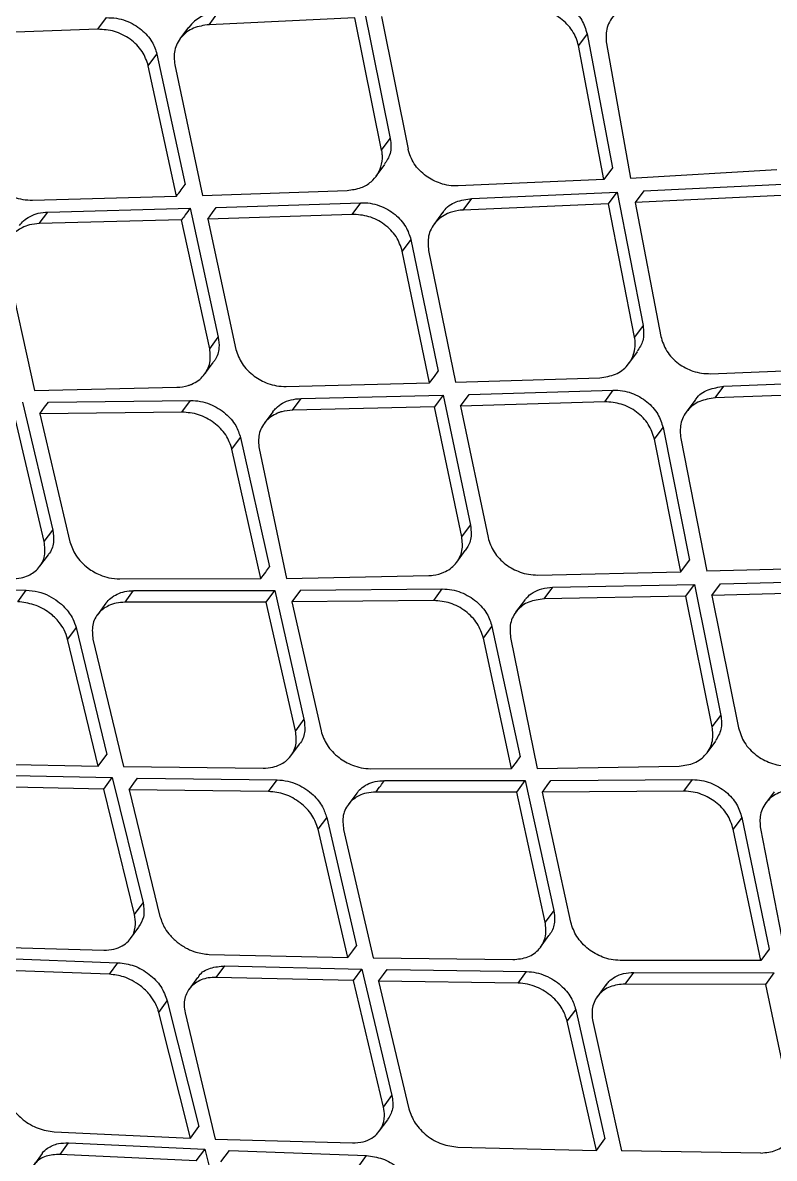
# Model space of a CAD drawing. Extents: x 832 to 912, y 781 to 934.
# Drawn here: x 896.203 to 897.055, y 878.246 to 879.532 of the extents above; entities that cross this region are included whole.
import ezdxf

# ---------------------------------------------------------------- set-up
doc = ezdxf.new("R2010")
doc.units = 0
doc.header["$MEASUREMENT"] = 0
doc.layers.add('1', color=4, linetype='Continuous')

# ---------------------------------------------------------------- blocks, each defined once
blk = doc.blocks.new('2026 SOVEREIGN HL')
at = {"layer": '1', "color": 3, "linetype": 'Continuous', "lineweight": 25}
for p, q in [((64.8605, 82.4557), (64.8908, 82.3057)), ((64.5594, 82.4294), (64.5691, 82.4426)), ((64.6854, 82.4346), (64.6952, 82.4479)), ((64.8507, 82.4424), (64.6854, 82.4346)), ((64.881, 82.2924), (64.8507, 82.4424)), ((64.8808, 82.4439), (64.9109, 82.2937)), ((64.5594, 82.4294), (64.3953, 82.4234)), ((64.6622, 82.4317), (64.6524, 82.4184)), ((65.1137, 82.4243), (65.1039, 82.411)), ((65.1137, 82.4243), (65.1426, 82.2725)), ((64.6166, 82.3881), (64.6264, 82.4013)), ((64.6264, 82.4013), (64.6582, 82.2535)), ((65.1328, 82.2592), (65.1039, 82.411)), ((65.1356, 82.4132), (65.1628, 82.2606)), ((64.6465, 82.3893), (64.6781, 82.2412)), ((64.6484, 82.2403), (64.6166, 82.3881)), ((64.881, 82.2924), (64.8908, 82.3057)), ((64.8747, 82.2629), (64.8846, 82.2763)), ((65.1426, 82.2725), (65.1328, 82.2592)), ((65.1628, 82.2606), (65.3287, 82.2704)), ((64.6781, 82.2412), (64.8419, 82.2469)), ((65.1328, 82.2592), (64.9678, 82.2519)), ((65.1779, 82.2464), (65.3435, 82.2544)), ((64.4855, 82.2358), (64.6484, 82.2403)), ((64.9732, 82.2246), (64.983, 82.2379)), ((64.983, 82.2379), (65.1479, 82.245)), ((65.1381, 82.2317), (65.1479, 82.245)), ((65.1479, 82.245), (65.1772, 82.0938)), ((65.1779, 82.2464), (65.1681, 82.2331)), ((65.3336, 82.2411), (65.1681, 82.2331)), ((64.4931, 82.2093), (64.5028, 82.2224)), ((64.5028, 82.2224), (64.664, 82.2267)), ((64.664, 82.2267), (64.6959, 82.0808)), ((64.6936, 82.2276), (64.8573, 82.233)), ((64.8475, 82.2198), (64.8573, 82.233)), ((64.9501, 82.2217), (64.9403, 82.2084)), ((65.1381, 82.2317), (64.9732, 82.2246)), ((65.1674, 82.0805), (65.1381, 82.2317)), ((65.1681, 82.2331), (65.1972, 82.0816)), ((64.6542, 82.2135), (64.4931, 82.2093)), ((64.6862, 82.0676), (64.6542, 82.2135)), ((64.8475, 82.2198), (64.6839, 82.2144)), ((64.6839, 82.2144), (64.7159, 82.0668)), ((64.9141, 82.1912), (64.9044, 82.178)), ((64.9141, 82.1912), (64.945, 82.042)), ((64.9352, 82.0288), (64.9044, 82.178)), ((64.9341, 82.179), (64.9648, 82.0297)), ((64.4554, 82.1661), (64.4875, 82.0203)), ((65.1772, 82.0938), (65.1674, 82.0805)), ((64.6862, 82.0676), (64.6959, 82.0808)), ((65.1611, 82.0509), (65.1709, 82.0641)), ((64.6806, 82.039), (64.6902, 82.052)), ((65.2537, 82.0393), (65.4182, 82.0459)), ((64.7727, 82.0248), (64.9352, 82.0288)), ((64.9648, 82.0297), (65.1282, 82.0348)), ((65.2688, 82.0251), (65.4332, 82.0315)), ((64.4875, 82.0203), (64.6489, 82.0239)), ((64.9704, 82.0026), (64.9802, 82.0158)), ((64.9802, 82.0158), (65.1434, 82.0207)), ((65.1337, 82.0075), (65.1434, 82.0207)), ((65.259, 82.0118), (65.2688, 82.0251)), ((65.4233, 82.0182), (65.259, 82.0118)), ((64.4742, 82.0069), (64.5084, 81.8622)), ((64.5034, 82.0071), (64.6644, 82.009)), ((64.6547, 81.9958), (64.6644, 82.009)), ((64.78, 81.9981), (64.7898, 82.0112)), ((64.7898, 82.0112), (64.9506, 82.015)), ((64.9506, 82.015), (64.9816, 81.8678)), ((65.1337, 82.0075), (64.9704, 82.0026)), ((64.9704, 82.0026), (65.0015, 81.8538)), ((65.2358, 82.0089), (65.2261, 81.9956)), ((64.4987, 81.8491), (64.4645, 81.9937)), ((64.6547, 81.9958), (64.4937, 81.9939)), ((64.4937, 81.9939), (64.5277, 81.849)), ((64.7576, 81.9961), (64.7478, 81.9829)), ((64.9409, 82.0018), (64.78, 81.9981)), ((64.9718, 81.8546), (64.9409, 82.0018)), ((65.1901, 81.9651), (65.1999, 81.9783)), ((65.1999, 81.9783), (65.2298, 81.828)), ((64.7114, 81.9538), (64.7211, 81.9669)), ((64.7211, 81.9669), (64.7539, 81.8204)), ((65.2201, 81.8148), (65.1901, 81.9651)), ((65.2198, 81.9661), (65.2496, 81.8155)), ((64.7442, 81.8073), (64.7114, 81.9538)), ((64.7421, 81.9546), (64.7733, 81.8075)), ((64.4987, 81.8491), (64.5084, 81.8622)), ((64.9718, 81.8546), (64.9816, 81.8678)), ((64.9661, 81.8258), (64.9757, 81.8389)), ((64.4937, 81.8212), (64.5034, 81.8343)), ((65.2201, 81.8148), (65.2298, 81.828)), ((64.7733, 81.8075), (64.9344, 81.8107)), ((65.0579, 81.8113), (65.2201, 81.8148)), ((65.4125, 81.82), (65.2496, 81.8155)), ((64.5842, 81.8068), (64.7442, 81.8073)), ((65.0651, 81.7843), (65.0748, 81.7975)), ((65.0748, 81.7975), (65.2353, 81.8007)), ((65.2255, 81.7875), (65.2353, 81.8007)), ((65.2353, 81.8007), (65.2654, 81.6523)), ((65.255, 81.7882), (65.2648, 81.8014)), ((65.2648, 81.8014), (65.4276, 81.8057)), ((64.3201, 81.796), (64.4783, 81.7942)), ((64.4686, 81.781), (64.4783, 81.7942)), ((64.5904, 81.7805), (64.6, 81.7936)), ((64.6, 81.7936), (64.7599, 81.7938)), ((64.7502, 81.7807), (64.7598, 81.7938)), ((64.7599, 81.7938), (64.793, 81.6479)), ((64.789, 81.794), (64.7793, 81.7809)), ((64.789, 81.794), (64.9497, 81.7956)), ((64.94, 81.7824), (64.9497, 81.7955)), ((65.2255, 81.7875), (65.0651, 81.7843)), ((65.2556, 81.6392), (65.2255, 81.7875)), ((65.4178, 81.7925), (65.255, 81.7882)), ((65.255, 81.7882), (65.2853, 81.6382)), ((64.5686, 81.7795), (64.5589, 81.7663)), ((64.7502, 81.7807), (64.5904, 81.7805)), ((64.7834, 81.6347), (64.7502, 81.7807)), ((64.94, 81.7824), (64.7793, 81.7809)), ((64.7793, 81.7809), (64.8123, 81.6347)), ((65.0427, 81.7823), (65.0328, 81.7691)), ((64.5348, 81.7518), (64.5251, 81.7387)), ((64.5348, 81.7518), (64.5695, 81.6079)), ((64.9963, 81.7398), (65.006, 81.753)), ((65.006, 81.753), (65.0379, 81.6052)), ((64.5598, 81.5948), (64.5251, 81.7387)), ((64.5539, 81.7385), (64.5885, 81.5943)), ((65.0282, 81.5921), (64.9963, 81.7398)), ((65.027, 81.7406), (65.0573, 81.5922)), ((64.793, 81.6479), (64.7834, 81.6347)), ((65.2556, 81.6392), (65.2654, 81.6523)), ((64.7782, 81.6067), (64.7878, 81.6197)), ((65.2498, 81.6101), (65.2595, 81.6233)), ((64.5598, 81.5948), (64.5695, 81.6079)), ((64.4026, 81.598), (64.5598, 81.5948)), ((64.5885, 81.5943), (64.7468, 81.5925)), ((64.8685, 81.5919), (65.0282, 81.5921)), ((65.0573, 81.5922), (65.218, 81.595)), ((64.4203, 81.5853), (64.5758, 81.5818)), ((64.5662, 81.5687), (64.5758, 81.5818)), ((64.5758, 81.5818), (64.6106, 81.4399)), ((64.6045, 81.5813), (64.7626, 81.5793)), ((64.7529, 81.5662), (64.7626, 81.5793)), ((64.8842, 81.5785), (65.0437, 81.5784)), ((65.034, 81.5653), (65.0437, 81.5784)), ((65.0437, 81.5784), (65.076, 81.4313)), ((65.0728, 81.5785), (65.2332, 81.5796)), ((65.2235, 81.5665), (65.2332, 81.5796)), ((64.5662, 81.5687), (64.4106, 81.5722)), ((64.601, 81.4268), (64.5662, 81.5687)), ((64.7529, 81.5662), (64.5948, 81.5682)), ((64.5948, 81.5682), (64.6298, 81.4246)), ((65.034, 81.5653), (64.8745, 81.5654)), ((65.0663, 81.4181), (65.034, 81.5653)), ((65.2235, 81.5665), (65.0631, 81.5654)), ((65.0952, 81.418), (65.0631, 81.5654)), ((65.3257, 81.5659), (65.316, 81.5527)), ((64.8527, 81.5643), (64.843, 81.5512)), ((64.809, 81.5234), (64.8187, 81.5364)), ((64.8187, 81.5365), (64.8525, 81.3913)), ((65.2891, 81.5366), (65.2794, 81.5234)), ((65.2891, 81.5366), (65.3202, 81.3877)), ((64.8428, 81.3782), (64.809, 81.5234)), ((64.8378, 81.5231), (64.8715, 81.3777)), ((65.3105, 81.3746), (65.2794, 81.5234)), ((65.3101, 81.5242), (65.3395, 81.3746)), ((64.601, 81.4268), (64.6106, 81.4399)), ((65.076, 81.4313), (65.0663, 81.4181)), ((64.5965, 81.3996), (64.606, 81.4125)), ((65.061, 81.3899), (65.0706, 81.4029)), ((64.4106, 81.3906), (64.5662, 81.3864)), ((65.3202, 81.3877), (65.3105, 81.3746)), ((64.4269, 81.378), (64.5822, 81.3722)), ((64.5726, 81.3591), (64.5822, 81.3722)), ((64.6857, 81.3816), (64.8428, 81.3782)), ((64.8715, 81.3777), (65.0296, 81.3757)), ((65.3105, 81.3746), (65.1511, 81.3748)), ((64.5726, 81.3591), (64.4172, 81.3649)), ((64.6936, 81.3555), (64.7033, 81.3686)), ((64.7033, 81.3686), (64.8587, 81.365)), ((64.849, 81.3519), (64.8587, 81.365)), ((64.8587, 81.365), (64.8926, 81.2219)), ((64.8873, 81.3645), (65.0452, 81.3622)), ((65.0355, 81.3491), (65.0452, 81.3622)), ((65.1569, 81.3481), (65.1666, 81.3612)), ((65.1666, 81.3612), (65.3258, 81.3607)), ((65.3162, 81.3476), (65.3258, 81.3607)), ((64.6725, 81.3555), (64.6629, 81.3424)), ((64.849, 81.3519), (64.6936, 81.3555)), ((64.883, 81.2088), (64.849, 81.3519)), ((64.8776, 81.3514), (64.9117, 81.2067)), ((65.0355, 81.3491), (64.8776, 81.3514)), ((65.1351, 81.347), (65.1254, 81.3338)), ((65.3162, 81.3476), (65.1569, 81.3481)), ((65.3477, 81.1993), (65.3162, 81.3476)), ((64.6285, 81.316), (64.6381, 81.3291)), ((64.6381, 81.3291), (64.6739, 81.1867)), ((64.6643, 81.1736), (64.6285, 81.316)), ((64.6582, 81.3155), (64.6924, 81.1724)), ((65.0913, 81.3059), (65.101, 81.319)), ((65.101, 81.319), (65.134, 81.1727)), ((65.1243, 81.1596), (65.0913, 81.3059)), ((65.1201, 81.3056), (65.1529, 81.1591)), ((64.883, 81.2088), (64.8926, 81.2219)), ((64.8783, 81.1814), (64.8879, 81.1944)), ((64.5099, 81.1807), (64.6643, 81.1736)), ((64.6643, 81.1736), (64.6739, 81.1867)), ((64.5166, 81.1551), (64.5263, 81.1682)), ((64.5263, 81.1682), (64.6805, 81.1609)), ((64.6924, 81.1724), (64.848, 81.1682)), ((65.1243, 81.1596), (65.134, 81.1727)), ((64.4964, 81.1562), (64.4867, 81.143)), ((64.6708, 81.1478), (64.5166, 81.1551)), ((64.6708, 81.1478), (64.6805, 81.1608)), ((64.6805, 81.1609), (64.7167, 81.0191)), ((64.6989, 81.1466), (64.7086, 81.1597)), ((64.7086, 81.1597), (64.8639, 81.1538)), ((64.8542, 81.1407), (64.8639, 81.1538)), ((64.9674, 81.1633), (65.1243, 81.1596)), ((65.3108, 81.1567), (65.1529, 81.1591))]:
    blk.add_line(p, q, dxfattribs=at)
at = {"layer": '1', "color": 3, "linetype": 'Continuous', "lineweight": 25, "flags": 128}
for points in [[(64.6839, 82.2144), (64.6893, 82.2217), (64.6936, 82.2276)], [(64.9352, 82.0288), (64.9407, 82.0362), (64.945, 82.042)], [(64.4937, 81.9939), (64.4991, 82.0013), (64.5034, 82.0071)], [(64.9506, 82.015), (64.9451, 82.0076), (64.9409, 82.0018)], [(65.0282, 81.5921), (65.0336, 81.5994), (65.0379, 81.6052)], [(64.5948, 81.5682), (64.6002, 81.5756), (64.6045, 81.5813)], [(65.0631, 81.5654), (65.0685, 81.5728), (65.0728, 81.5785)], [(64.8428, 81.3782), (64.8483, 81.3856), (64.8525, 81.3913)], [(64.8776, 81.3514), (64.883, 81.3587), (64.8873, 81.3645)]]:
    blk.add_lwpolyline(points, dxfattribs=at)
at = {"layer": '1', "color": 3, "linetype": 'Continuous', "lineweight": 25}
blk.add_arc((64.6944, 82.4083), 0.0396, 88.904, 144.0292, dxfattribs=at)
for points, knots in [([(65.2939, 79.7025), (64.8285, 80.0795), (64.1129, 80.6591), (62.8118, 81.69), (61.978, 82.3464), (61.3973, 82.8036)], [0, 0, 0, 0, 0.360925, 0.55487, 1, 1, 1, 1]), ([(61.3533, 82.7876), (61.4809, 82.6836), (61.7413, 82.4714), (62.1237, 82.1604), (62.4895, 81.8632), (62.8226, 81.5926), (63.1215, 81.3499), (63.3865, 81.1347), (63.6181, 80.9467), (63.818, 80.7843), (64.0052, 80.6322), (64.1895, 80.4824), (64.3846, 80.3237), (64.5854, 80.1603), (64.7957, 79.9891), (65.0202, 79.8062), (65.2592, 79.6114), (65.5153, 79.4025), (65.7928, 79.1761), (66.1009, 78.9244), (66.4468, 78.6418), (66.8224, 78.3345), (67.2266, 78.0038), (67.6579, 77.651), (68.1234, 77.2704), (68.6072, 76.8749), (68.9361, 76.6068), (69.0982, 76.4746)], [0, 0, 0, 0, 0.049445, 0.100866, 0.148055, 0.191016, 0.22976, 0.263698, 0.293563, 0.319356, 0.341079, 0.366002, 0.390687, 0.416599, 0.443737, 0.472101, 0.503524, 0.536326, 0.571311, 0.611051, 0.655739, 0.705377, 0.75672, 0.812473, 0.872625, 0.937195, 1, 1, 1, 1]), ([(65.0567, 82.466), (65.0603, 82.466), (65.0673, 82.466), (65.0777, 82.4633), (65.0872, 82.4592), (65.098, 82.4519), (65.1088, 82.4403), (65.1121, 82.4295), (65.1137, 82.4243)], [0, 0, 0, 0, 0.139994, 0.275553, 0.406783, 0.533803, 0.774502, 1, 1, 1, 1]), ([(65.1039, 82.411), (65.1031, 82.4139), (65.1017, 82.4197), (65.0971, 82.428), (65.0911, 82.4355), (65.0832, 82.4424), (65.0739, 82.4478), (65.0615, 82.4524), (65.0525, 82.4526), (65.0469, 82.4527)], [0, 0, 0, 0, 0.125473, 0.250635, 0.37568, 0.500753, 0.651452, 0.784935, 1, 1, 1, 1]), ([(65.176, 82.46), (65.1699, 82.459), (65.1575, 82.457), (65.1454, 82.4476), (65.1389, 82.4379), (65.1347, 82.4272), (65.1353, 82.4187), (65.1356, 82.4132)], [0, 0, 0, 0, 0.249399, 0.498908, 0.636713, 0.766289, 1, 1, 1, 1]), ([(64.5691, 82.4426), (64.5729, 82.4425), (64.5802, 82.4424), (64.5909, 82.4394), (64.6006, 82.4349), (64.6113, 82.4274), (64.6215, 82.4162), (64.6248, 82.4061), (64.6264, 82.4013)], [0, 0, 0, 0, 0.147983, 0.289396, 0.424234, 0.552566, 0.788815, 1, 1, 1, 1]), ([(64.6166, 82.3881), (64.6147, 82.3937), (64.6119, 82.4021), (64.6036, 82.4119), (64.5937, 82.4204), (64.5785, 82.4282), (64.5657, 82.429), (64.5594, 82.4294)], [0, 0, 0, 0, 0.246694, 0.37288, 0.500758, 0.750121, 1, 1, 1, 1]), ([(64.6854, 82.4346), (64.6793, 82.4337), (64.667, 82.4319), (64.6553, 82.4229), (64.6491, 82.4136), (64.6452, 82.4032), (64.6459, 82.3948), (64.6465, 82.3893)], [0, 0, 0, 0, 0.249707, 0.499159, 0.632481, 0.760525, 1, 1, 1, 1]), ([(64.8908, 82.3057), (64.8912, 82.3027), (64.8919, 82.2969), (64.8907, 82.2866), (64.8867, 82.2804), (64.8842, 82.2765)], [0, 0, 0, 0, 0.2778302, 0.550937, 1, 1, 1, 1]), ([(64.8419, 82.2469), (64.8473, 82.2476), (64.8575, 82.2489), (64.869, 82.2559), (64.8763, 82.2643), (64.881, 82.2744), (64.8821, 82.2833), (64.8816, 82.2899), (64.8811, 82.2918), (64.881, 82.2924)], [0, 0, 0, 0, 0.220351, 0.413561, 0.579596, 0.718378, 0.913423, 0.970253, 1, 1, 1, 1]), ([(64.9678, 82.2519), (64.9643, 82.2519), (64.9575, 82.2521), (64.9448, 82.2553), (64.9332, 82.2612), (64.9237, 82.2695), (64.9155, 82.2794), (64.9127, 82.288), (64.9109, 82.2937)], [0, 0, 0, 0, 0.139077, 0.268863, 0.499775, 0.626897, 0.753262, 1, 1, 1, 1]), ([(64.4284, 82.2772), (64.4303, 82.2718), (64.4332, 82.2636), (64.4414, 82.2538), (64.4507, 82.2457), (64.4621, 82.2397), (64.4747, 82.2362), (64.4818, 82.2359), (64.4855, 82.2358)], [0, 0, 0, 0, 0.241202, 0.368518, 0.499899, 0.716912, 0.850306, 1, 1, 1, 1]), ([(64.6484, 82.2403), (64.6503, 82.2427), (64.6535, 82.2471), (64.6567, 82.2515), (64.6582, 82.2535)], [0, 0, 0, 0, 0.5600268, 1, 1, 1, 1]), ([(64.9505, 82.2214), (64.9508, 82.2222), (64.9537, 82.2279), (64.9649, 82.235), (64.977, 82.2369), (64.983, 82.2379)], [0, 0, 0, 0, 0.070769, 0.535399, 1, 1, 1, 1]), ([(64.4708, 82.2073), (64.4722, 82.2091), (64.4754, 82.2131), (64.4826, 82.2178), (64.4919, 82.2215), (64.4991, 82.2221), (64.5028, 82.2224)], [0, 0, 0, 0, 0.199342, 0.451359, 0.718297, 1, 1, 1, 1]), ([(64.664, 82.2266), (64.6622, 82.2242), (64.6589, 82.2198), (64.6557, 82.2154), (64.6542, 82.2135)], [0, 0, 0, 0, 0.559985, 1, 1, 1, 1]), ([(64.8573, 82.233), (64.8609, 82.233), (64.868, 82.2328), (64.8785, 82.2299), (64.888, 82.2255), (64.8987, 82.2181), (64.9092, 82.2066), (64.9125, 82.1962), (64.9141, 82.1912)], [0, 0, 0, 0, 0.143506, 0.281693, 0.414576, 0.542248, 0.781055, 1, 1, 1, 1]), ([(64.9732, 82.2246), (64.9731, 82.2246), (64.9725, 82.2246), (64.9708, 82.2245), (64.9648, 82.2238), (64.9537, 82.2207), (64.9431, 82.2129), (64.9368, 82.2034), (64.9329, 82.193), (64.9337, 82.1845), (64.9341, 82.179)], [0, 0, 0, 0, 0.007306, 0.021467, 0.070424, 0.250375, 0.499575, 0.634577, 0.763099, 1, 1, 1, 1]), ([(64.4931, 82.2093), (64.4893, 82.209), (64.4824, 82.2084), (64.4717, 82.2042), (64.4633, 82.1979), (64.4578, 82.1897), (64.454, 82.1798), (64.4548, 82.1716), (64.4554, 82.1661)], [0, 0, 0, 0, 0.153868, 0.288673, 0.500177, 0.629791, 0.75646, 1, 1, 1, 1]), ([(64.9044, 82.178), (64.9025, 82.1836), (64.8987, 82.1951), (64.8846, 82.2091), (64.8666, 82.2185), (64.8539, 82.2194), (64.8475, 82.2198)], [0, 0, 0, 0, 0.248828, 0.50013, 0.749809, 1, 1, 1, 1]), ([(65.1772, 82.0938), (65.1777, 82.0878), (65.1787, 82.077), (65.173, 82.0683), (65.1705, 82.0644)], [0, 0, 0, 0, 0.548787, 1, 1, 1, 1]), ([(64.6959, 82.0808), (64.6964, 82.0767), (64.6975, 82.0676), (64.6945, 82.0577), (64.6908, 82.0531), (64.69, 82.0522)], [0, 0, 0, 0, 0.391938, 0.882042, 1, 1, 1, 1]), ([(65.1282, 82.0348), (65.1344, 82.0357), (65.1466, 82.0375), (65.1595, 82.0474), (65.1663, 82.059), (65.1684, 82.069), (65.1684, 82.0761), (65.1677, 82.0794), (65.1674, 82.0805)], [0, 0, 0, 0, 0.249434, 0.498605, 0.699164, 0.849629, 0.949844, 1, 1, 1, 1]), ([(65.1972, 82.0816), (65.1991, 82.0759), (65.2028, 82.0644), (65.2165, 82.0503), (65.231, 82.0427), (65.2436, 82.0395), (65.2503, 82.0394), (65.2537, 82.0393)], [0, 0, 0, 0, 0.248784, 0.499607, 0.733944, 0.863107, 1, 1, 1, 1]), ([(64.6489, 82.0239), (64.6533, 82.0243), (64.6588, 82.0248), (64.6642, 82.0268), (64.6656, 82.0273), (64.6711, 82.0298), (64.6781, 82.0348), (64.6839, 82.0439), (64.6876, 82.054), (64.6867, 82.0622), (64.6862, 82.0676)], [0, 0, 0, 0, 0.182829, 0.231131, 0.248368, 0.250499, 0.49977, 0.633281, 0.761307, 1, 1, 1, 1]), ([(64.7159, 82.0668), (64.7178, 82.0613), (64.7206, 82.0529), (64.7288, 82.0431), (64.7382, 82.0348), (64.7497, 82.0287), (64.7622, 82.0252), (64.7691, 82.025), (64.7727, 82.0248)], [0, 0, 0, 0, 0.243804, 0.370472, 0.500001, 0.725794, 0.856959, 1, 1, 1, 1]), ([(65.1434, 82.0207), (65.1469, 82.0206), (65.1538, 82.0204), (65.164, 82.0177), (65.1734, 82.0133), (65.1842, 82.0059), (65.1949, 81.9942), (65.1982, 81.9835), (65.1999, 81.9783)], [0, 0, 0, 0, 0.13953, 0.274871, 0.406038, 0.533141, 0.774212, 1, 1, 1, 1]), ([(65.2362, 82.0086), (65.2366, 82.0094), (65.2394, 82.0151), (65.2507, 82.0222), (65.2628, 82.0241), (65.2688, 82.0251)], [0, 0, 0, 0, 0.068024, 0.534245, 1, 1, 1, 1]), ([(64.6644, 82.009), (64.6682, 82.0088), (64.6755, 82.0085), (64.6863, 82.0052), (64.6959, 82.0003), (64.7065, 81.9926), (64.7163, 81.9814), (64.7196, 81.9715), (64.7211, 81.9669)], [0, 0, 0, 0, 0.151313, 0.295112, 0.431441, 0.560331, 0.794777, 1, 1, 1, 1]), ([(64.7578, 81.996), (64.7589, 81.9975), (64.7618, 82.0014), (64.7687, 82.0062), (64.7783, 82.0103), (64.7858, 82.0109), (64.7898, 82.0112)], [0, 0, 0, 0, 0.1648094, 0.4238409, 0.7022646, 1, 1, 1, 1]), ([(65.1901, 81.9651), (65.1882, 81.9709), (65.1845, 81.9824), (65.1705, 81.9966), (65.1527, 82.0061), (65.14, 82.007), (65.1337, 82.0075)], [0, 0, 0, 0, 0.25065, 0.500195, 0.749852, 1, 1, 1, 1]), ([(65.259, 82.0118), (65.2529, 82.0109), (65.2407, 82.0092), (65.2288, 82), (65.2226, 81.9906), (65.2187, 81.98), (65.2194, 81.9715), (65.2198, 81.9661)], [0, 0, 0, 0, 0.249561, 0.49906, 0.636266, 0.76562, 1, 1, 1, 1]), ([(64.7114, 81.9538), (64.7095, 81.9593), (64.7066, 81.9677), (64.6984, 81.9775), (64.6886, 81.9861), (64.6736, 81.9942), (64.661, 81.9953), (64.6547, 81.9958)], [0, 0, 0, 0, 0.245932, 0.372292, 0.50059, 0.750204, 1, 1, 1, 1]), ([(64.78, 81.9981), (64.7758, 81.9977), (64.7704, 81.9972), (64.765, 81.9954), (64.7581, 81.9926), (64.7506, 81.9873), (64.7447, 81.9784), (64.7409, 81.9684), (64.7416, 81.9601), (64.7421, 81.9546)], [0, 0, 0, 0, 0.173704, 0.224336, 0.250618, 0.49986, 0.631556, 0.758965, 1, 1, 1, 1]), ([(64.5084, 81.8622), (64.509, 81.8575), (64.5101, 81.8476), (64.5069, 81.8382), (64.5034, 81.8345), (64.5033, 81.8344)], [0, 0, 0, 0, 0.464983, 0.981669, 1, 1, 1, 1]), ([(64.9816, 81.8678), (64.982, 81.8642), (64.9831, 81.8557), (64.9804, 81.8456), (64.9766, 81.8405), (64.9755, 81.839)], [0, 0, 0, 0, 0.341848, 0.815062, 1, 1, 1, 1]), ([(64.4623, 81.8072), (64.4657, 81.8074), (64.4723, 81.8077), (64.4829, 81.8113), (64.4914, 81.8174), (64.4968, 81.8257), (64.5003, 81.8354), (64.4993, 81.8436), (64.4987, 81.8491)], [0, 0, 0, 0, 0.142797, 0.273944, 0.500289, 0.628993, 0.755362, 1, 1, 1, 1]), ([(64.5277, 81.849), (64.5295, 81.8438), (64.5324, 81.8357), (64.5405, 81.8258), (64.5494, 81.8178), (64.5603, 81.8117), (64.5727, 81.8075), (64.5801, 81.807), (64.5842, 81.8068)], [0, 0, 0, 0, 0.236791, 0.365127, 0.499713, 0.698379, 0.836436, 1, 1, 1, 1]), ([(64.9344, 81.8107), (64.9344, 81.8107), (64.9346, 81.8107), (64.9351, 81.8107), (64.9366, 81.8108), (64.9425, 81.8113), (64.9534, 81.8142), (64.9636, 81.8217), (64.9695, 81.8309), (64.9732, 81.841), (64.9724, 81.8493), (64.9718, 81.8546)], [0, 0, 0, 0, 0.002159, 0.006151, 0.019524, 0.067887, 0.25046, 0.499734, 0.635759, 0.764617, 1, 1, 1, 1]), ([(65.0015, 81.8538), (65.0034, 81.8482), (65.0062, 81.8397), (65.0143, 81.8297), (65.0237, 81.8213), (65.0352, 81.8151), (65.0477, 81.8117), (65.0544, 81.8114), (65.0579, 81.8113)], [0, 0, 0, 0, 0.246069, 0.37219, 0.500023, 0.731442, 0.861186, 1, 1, 1, 1]), ([(64.7442, 81.8073), (64.746, 81.8097), (64.7492, 81.8141), (64.7524, 81.8185), (64.7539, 81.8204)], [0, 0, 0, 0, 0.559999, 1, 1, 1, 1]), ([(65.0429, 81.7822), (65.0436, 81.7833), (65.0461, 81.787), (65.0527, 81.7918), (65.0625, 81.7964), (65.0706, 81.7971), (65.0748, 81.7975)], [0, 0, 0, 0, 0.116843, 0.385569, 0.679978, 1, 1, 1, 1]), ([(64.4783, 81.7942), (64.4829, 81.7938), (64.4915, 81.7931), (64.5038, 81.7882), (64.5139, 81.782), (64.5236, 81.7733), (64.5311, 81.7631), (64.5337, 81.7551), (64.5348, 81.7518)], [0, 0, 0, 0, 0.183858, 0.350971, 0.501349, 0.634905, 0.850872, 1, 1, 1, 1]), ([(64.5686, 81.7795), (64.5703, 81.7814), (64.5738, 81.7855), (64.5812, 81.7899), (64.5899, 81.793), (64.5966, 81.7934), (64.6, 81.7936)], [0, 0, 0, 0, 0.236031, 0.481389, 0.736042, 1, 1, 1, 1]), ([(64.9497, 81.7956), (64.9533, 81.7954), (64.9604, 81.7951), (64.9708, 81.7919), (64.9802, 81.7873), (64.9908, 81.7797), (65.0011, 81.7682), (65.0044, 81.7579), (65.006, 81.753)], [0, 0, 0, 0, 0.144701, 0.283794, 0.417269, 0.545221, 0.783441, 1, 1, 1, 1]), ([(65.0651, 81.7843), (65.0591, 81.7835), (65.0471, 81.7821), (65.0357, 81.7734), (65.0296, 81.7644), (65.0258, 81.7543), (65.0266, 81.746), (65.027, 81.7406)], [0, 0, 0, 0, 0.249803, 0.499312, 0.633428, 0.761713, 1, 1, 1, 1]), ([(64.5251, 81.7387), (64.524, 81.7422), (64.5219, 81.7487), (64.515, 81.7592), (64.504, 81.7698), (64.4872, 81.7788), (64.4748, 81.7803), (64.4686, 81.7811)], [0, 0, 0, 0, 0.15973, 0.296521, 0.500606, 0.750501, 1, 1, 1, 1]), ([(64.5904, 81.7805), (64.5869, 81.7803), (64.5804, 81.7799), (64.5697, 81.7762), (64.5592, 81.7685), (64.5521, 81.755), (64.5533, 81.7439), (64.5539, 81.7385)], [0, 0, 0, 0, 0.1434, 0.274833, 0.500923, 0.751776, 1, 1, 1, 1]), ([(64.9963, 81.7398), (64.9944, 81.7455), (64.9905, 81.7568), (64.9766, 81.7709), (64.9589, 81.7807), (64.9463, 81.7818), (64.94, 81.7824)], [0, 0, 0, 0, 0.248736, 0.499984, 0.749884, 1, 1, 1, 1]), ([(64.793, 81.6479), (64.7936, 81.6435), (64.7947, 81.6341), (64.7917, 81.6245), (64.7881, 81.6204), (64.7877, 81.6199)], [0, 0, 0, 0, 0.425871, 0.929319, 1, 1, 1, 1]), ([(65.2654, 81.6523), (65.2659, 81.6469), (65.2671, 81.6362), (65.2617, 81.6277), (65.2591, 81.6235)], [0, 0, 0, 0, 0.510299, 1, 1, 1, 1]), ([(64.7468, 81.5925), (64.7504, 81.5928), (64.7573, 81.5932), (64.7679, 81.597), (64.7761, 81.6032), (64.7814, 81.6113), (64.7849, 81.6211), (64.784, 81.6294), (64.7834, 81.6347)], [0, 0, 0, 0, 0.15442, 0.289413, 0.500277, 0.631883, 0.759191, 1, 1, 1, 1]), ([(64.8123, 81.6347), (64.8142, 81.6293), (64.817, 81.621), (64.8251, 81.6111), (64.8343, 81.6027), (64.8456, 81.5964), (64.858, 81.5926), (64.8649, 81.5922), (64.8685, 81.5919)], [0, 0, 0, 0, 0.240783, 0.368162, 0.499804, 0.721235, 0.853589, 1, 1, 1, 1]), ([(65.218, 81.595), (65.224, 81.5957), (65.2359, 81.5973), (65.2473, 81.6061), (65.2533, 81.6153), (65.2569, 81.6256), (65.2561, 81.6339), (65.2556, 81.6392)], [0, 0, 0, 0, 0.249726, 0.499226, 0.638355, 0.768333, 1, 1, 1, 1]), ([(65.2853, 81.6382), (65.2871, 81.6325), (65.2909, 81.621), (65.3045, 81.6069), (65.3188, 81.5991), (65.3313, 81.5956), (65.3379, 81.5953), (65.3412, 81.5952)], [0, 0, 0, 0, 0.249145, 0.499399, 0.735147, 0.864041, 1, 1, 1, 1]), ([(64.7626, 81.5793), (64.7666, 81.579), (64.7743, 81.5784), (64.7855, 81.5744), (64.7952, 81.569), (64.8054, 81.5608), (64.8143, 81.5498), (64.8173, 81.5406), (64.8187, 81.5365)], [0, 0, 0, 0, 0.162664, 0.314645, 0.455908, 0.586457, 0.814468, 1, 1, 1, 1]), ([(64.8528, 81.5642), (64.8542, 81.566), (64.8574, 81.57), (64.8644, 81.5745), (64.8735, 81.5779), (64.8805, 81.5783), (64.8842, 81.5785)], [0, 0, 0, 0, 0.200768, 0.453218, 0.719632, 1, 1, 1, 1]), ([(64.8745, 81.5654), (64.8763, 81.5678), (64.8795, 81.5722), (64.8827, 81.5766), (64.8842, 81.5785)], [0, 0, 0, 0, 0.5599963, 1, 1, 1, 1]), ([(65.2332, 81.5796), (65.2367, 81.5795), (65.2434, 81.5791), (65.2535, 81.5762), (65.2628, 81.5717), (65.2735, 81.5641), (65.2841, 81.5524), (65.2875, 81.5417), (65.2891, 81.5366)], [0, 0, 0, 0, 0.139314, 0.274543, 0.40575, 0.532902, 0.774214, 1, 1, 1, 1]), ([(64.809, 81.5234), (64.8071, 81.5288), (64.8042, 81.537), (64.7961, 81.547), (64.7864, 81.5557), (64.7715, 81.5641), (64.7591, 81.5655), (64.7529, 81.5662)], [0, 0, 0, 0, 0.243777, 0.370643, 0.500452, 0.750104, 1, 1, 1, 1]), ([(64.8745, 81.5654), (64.8708, 81.5652), (64.864, 81.5648), (64.8534, 81.5609), (64.8452, 81.5547), (64.8399, 81.5467), (64.8363, 81.5369), (64.8372, 81.5286), (64.8378, 81.5231)], [0, 0, 0, 0, 0.152677, 0.287074, 0.500269, 0.628991, 0.755369, 1, 1, 1, 1]), ([(65.2794, 81.5234), (65.2775, 81.5292), (65.2738, 81.5405), (65.2602, 81.5546), (65.2461, 81.5624), (65.2337, 81.566), (65.227, 81.5663), (65.2235, 81.5665)], [0, 0, 0, 0, 0.250706, 0.499283, 0.728489, 0.859075, 1, 1, 1, 1]), ([(65.3483, 81.568), (65.3423, 81.5673), (65.3303, 81.5658), (65.3188, 81.5571), (65.3127, 81.548), (65.309, 81.5378), (65.3097, 81.5295), (65.3101, 81.5242)], [0, 0, 0, 0, 0.249761, 0.49928, 0.636027, 0.765209, 1, 1, 1, 1]), ([(64.6107, 81.4399), (64.6114, 81.4343), (64.6129, 81.4241), (64.6079, 81.4164), (64.6056, 81.4128)], [0, 0, 0, 0, 0.542097, 1, 1, 1, 1]), ([(65.0726, 79.1273), (65.0527, 79.1134), (65.013, 79.0855), (64.9253, 79.07), (64.8183, 79.0741), (64.6918, 79.0996), (64.5488, 79.1451), (64.3912, 79.2101), (64.2218, 79.2934), (64.0433, 79.3933), (63.8586, 79.5082), (63.6709, 79.6357), (63.4834, 79.7736), (63.2991, 79.9198), (63.1214, 80.0717), (62.9533, 80.2269), (62.7975, 80.3829), (62.6566, 80.5371), (62.5337, 80.6869), (62.431, 80.8299), (62.3503, 80.964), (62.293, 81.0869), (62.2602, 81.1965), (62.2534, 81.2905), (62.2702, 81.3691), (62.3023, 81.4061), (62.3183, 81.4246)], [0, 0, 0, 0, 0.041545, 0.083199, 0.124791, 0.166409, 0.208193, 0.249806, 0.291498, 0.333126, 0.374848, 0.41649, 0.458179, 0.499798, 0.541472, 0.583108, 0.624768, 0.666533, 0.708215, 0.749902, 0.791642, 0.833488, 0.875109, 0.916773, 0.958434, 1, 1, 1, 1]), ([(64.5662, 81.3864), (64.5701, 81.3866), (64.5777, 81.387), (64.5871, 81.3908), (64.5941, 81.3962), (64.5999, 81.4041), (64.6031, 81.4146), (64.6016, 81.4231), (64.601, 81.4268)], [0, 0, 0, 0, 0.169964, 0.327157, 0.471512, 0.603081, 0.826914, 1, 1, 1, 1]), ([(64.6298, 81.4246), (64.6314, 81.42), (64.634, 81.4124), (64.6417, 81.4023), (64.6502, 81.3944), (64.6602, 81.3881), (64.6723, 81.3831), (64.6807, 81.3822), (64.6857, 81.3816)], [0, 0, 0, 0, 0.210561, 0.345381, 0.499644, 0.657528, 0.793691, 1, 1, 1, 1]), ([(65.076, 81.4313), (65.0765, 81.4275), (65.0776, 81.4187), (65.075, 81.4089), (65.0713, 81.4042), (65.0704, 81.4031)], [0, 0, 0, 0, 0.366136, 0.849489, 1, 1, 1, 1]), ([(65.0296, 81.3757), (65.0355, 81.3763), (65.0473, 81.3774), (65.0585, 81.3858), (65.0643, 81.3946), (65.0678, 81.4046), (65.0669, 81.4128), (65.0663, 81.4181)], [0, 0, 0, 0, 0.24988, 0.499407, 0.634654, 0.763336, 1, 1, 1, 1]), ([(65.1511, 81.3748), (65.1477, 81.375), (65.1411, 81.3754), (65.1287, 81.3792), (65.1173, 81.3855), (65.108, 81.3941), (65.0999, 81.4041), (65.0971, 81.4125), (65.0952, 81.418)], [0, 0, 0, 0, 0.138951, 0.268801, 0.500144, 0.629161, 0.755741, 1, 1, 1, 1]), ([(64.9884, 79.3769), (64.9754, 79.3672), (64.9512, 79.3492), (64.9055, 79.3355), (64.8679, 79.3306), (64.8407, 79.3296), (64.8242, 79.3296), (64.8089, 79.3302), (64.7952, 79.3312), (64.7831, 79.3323), (64.7727, 79.3334), (64.7448, 79.3369), (64.6995, 79.3451), (64.6343, 79.362), (64.5821, 79.3785), (64.5418, 79.3926), (64.5129, 79.4034), (64.4833, 79.4151), (64.4532, 79.4275), (64.4225, 79.4407), (64.3834, 79.4582), (64.3238, 79.4863), (64.2601, 79.5188), (64.1996, 79.5514), (64.1545, 79.5766), (64.1045, 79.6054), (64.0496, 79.6382), (63.9897, 79.6752), (63.9254, 79.7165), (63.8576, 79.7615), (63.7876, 79.8096), (63.7124, 79.8631), (63.633, 79.9217), (63.5559, 79.9808), (63.491, 80.0322), (63.409, 80.0988), (63.3058, 80.1862), (63.2109, 80.2718), (63.1493, 80.3297), (63.118, 80.3596), (63.0872, 80.3895), (63.0571, 80.4195), (63.0275, 80.4493), (62.9967, 80.481), (62.9552, 80.5247), (62.9089, 80.575), (62.8605, 80.63), (62.8202, 80.6776), (62.7825, 80.7242), (62.7466, 80.7705), (62.7109, 80.8191), (62.6703, 80.8778), (62.6307, 80.9408), (62.5955, 81.0041), (62.5742, 81.0484), (62.5612, 81.0788), (62.5536, 81.098), (62.5467, 81.1167), (62.5407, 81.1351), (62.5354, 81.153), (62.5309, 81.1704), (62.5281, 81.1832), (62.5259, 81.1946), (62.5238, 81.2072), (62.5219, 81.2226), (62.5207, 81.2387), (62.5203, 81.2536), (62.5209, 81.2699), (62.5227, 81.2874), (62.5282, 81.3164), (62.542, 81.3532), (62.564, 81.3767), (62.575, 81.3885)], [0, 0, 0, 0, 0.032081, 0.059652, 0.082702, 0.091195, 0.098855, 0.105681, 0.111672, 0.116829, 0.121151, 0.124638, 0.151188, 0.173893, 0.194608, 0.203779, 0.212951, 0.222125, 0.2313, 0.240476, 0.249653, 0.265685, 0.291888, 0.302887, 0.315016, 0.328277, 0.342668, 0.358189, 0.37484, 0.392277, 0.410073, 0.428231, 0.449604, 0.470705, 0.487513, 0.500029, 0.535065, 0.5701, 0.57928, 0.588461, 0.597641, 0.606822, 0.616002, 0.625183, 0.63602, 0.656478, 0.672124, 0.68777, 0.701872, 0.717004, 0.733165, 0.750356, 0.776854, 0.799603, 0.820408, 0.828267, 0.836125, 0.843981, 0.851836, 0.859689, 0.867541, 0.875391, 0.87742, 0.883558, 0.893406, 0.900174, 0.907996, 0.916871, 0.926798, 0.937775, 0.968905, 1, 1, 1, 1]), ([(64.5822, 81.3722), (64.5884, 81.3715), (64.6007, 81.3699), (64.6181, 81.3597), (64.632, 81.3456), (64.6361, 81.3346), (64.6381, 81.3291)], [0, 0, 0, 0, 0.249984, 0.499997, 0.749998, 1, 1, 1, 1]), ([(64.6731, 81.3552), (64.6735, 81.356), (64.676, 81.3613), (64.6865, 81.3671), (64.6977, 81.3681), (64.7033, 81.3686)], [0, 0, 0, 0, 0.089492, 0.54744, 1, 1, 1, 1]), ([(65.0452, 81.3622), (65.0489, 81.362), (65.056, 81.3614), (65.0666, 81.3579), (65.076, 81.3529), (65.0864, 81.345), (65.0962, 81.3336), (65.0995, 81.3236), (65.101, 81.319)], [0, 0, 0, 0, 0.149809, 0.292569, 0.428304, 0.557014, 0.792364, 1, 1, 1, 1]), ([(65.1353, 81.3468), (65.1363, 81.3482), (65.139, 81.352), (65.1456, 81.3565), (65.1551, 81.3605), (65.1627, 81.3609), (65.1666, 81.3612)], [0, 0, 0, 0, 0.149985, 0.4127, 0.696003, 1, 1, 1, 1]), ([(64.6285, 81.316), (64.6281, 81.3174), (64.6271, 81.321), (64.624, 81.3277), (64.618, 81.3368), (64.6089, 81.3456), (64.5986, 81.3522), (64.5866, 81.3575), (64.578, 81.3585), (64.5726, 81.3591)], [0, 0, 0, 0, 0.062341, 0.166501, 0.312329, 0.499724, 0.646965, 0.779488, 1, 1, 1, 1]), ([(64.6936, 81.3555), (64.6905, 81.3554), (64.6845, 81.3553), (64.674, 81.3522), (64.6635, 81.3451), (64.658, 81.3342), (64.6567, 81.3239), (64.6577, 81.3183), (64.6582, 81.3155)], [0, 0, 0, 0, 0.130734, 0.257884, 0.50025, 0.739735, 0.867397, 1, 1, 1, 1]), ([(65.0913, 81.3059), (65.0897, 81.3107), (65.0864, 81.3209), (65.0762, 81.3324), (65.0657, 81.3402), (65.0564, 81.345), (65.0461, 81.3484), (65.0391, 81.3489), (65.0355, 81.3491)], [0, 0, 0, 0, 0.215401, 0.453354, 0.581434, 0.715229, 0.85476, 1, 1, 1, 1]), ([(65.1569, 81.3481), (65.151, 81.3475), (65.1392, 81.3463), (65.128, 81.338), (65.1222, 81.3292), (65.1186, 81.3193), (65.1195, 81.311), (65.1201, 81.3056)], [0, 0, 0, 0, 0.249923, 0.49943, 0.631173, 0.758691, 1, 1, 1, 1]), ([(64.4542, 81.224), (64.4552, 81.2208), (64.4573, 81.2147), (64.464, 81.2044), (64.475, 81.1933), (64.4917, 81.1834), (64.5038, 81.1816), (64.5099, 81.1807)], [0, 0, 0, 0, 0.1490021, 0.2822285, 0.5003659, 0.7501227, 1, 1, 1, 1]), ([(64.8926, 81.2219), (64.8934, 81.2166), (64.8948, 81.2064), (64.89, 81.1984), (64.8876, 81.1945)], [0, 0, 0, 0, 0.514884, 1, 1, 1, 1]), ([(64.848, 81.1682), (64.8521, 81.1684), (64.8602, 81.1688), (64.8698, 81.1731), (64.8768, 81.1789), (64.8823, 81.1872), (64.8849, 81.1975), (64.8836, 81.2055), (64.883, 81.2088)], [0, 0, 0, 0, 0.180523, 0.345252, 0.494178, 0.627266, 0.845102, 1, 1, 1, 1]), ([(64.9117, 81.2067), (64.9138, 81.2012), (64.9178, 81.1902), (64.9317, 81.1759), (64.949, 81.1657), (64.9613, 81.1641), (64.9674, 81.1633)], [0, 0, 0, 0, 0.250011, 0.499998, 0.749997, 1, 1, 1, 1]), ([(65.3108, 81.1567), (65.3167, 81.1573), (65.3285, 81.1584), (65.3398, 81.1668), (65.3456, 81.1759), (65.3491, 81.1859), (65.3482, 81.1941), (65.3477, 81.1993)], [0, 0, 0, 0, 0.249854, 0.499351, 0.639039, 0.769179, 1, 1, 1, 1]), ([(64.4965, 81.1561), (64.4966, 81.1564), (64.498, 81.1588), (64.5036, 81.1633), (64.5133, 81.168), (64.5223, 81.1681), (64.5263, 81.1682)], [0, 0, 0, 0, 0.026841, 0.271466, 0.684826, 1, 1, 1, 1]), ([(64.5166, 81.1551), (64.5111, 81.1548), (64.5027, 81.1544), (64.4935, 81.1499), (64.4861, 81.1435), (64.4804, 81.1324), (64.4819, 81.1218), (64.4827, 81.1165)], [0, 0, 0, 0, 0.239969, 0.368005, 0.501066, 0.750365, 1, 1, 1, 1]), ([(64.8639, 81.1538), (64.87, 81.153), (64.8822, 81.1513), (64.8996, 81.1411), (64.9134, 81.1269), (64.9175, 81.1158), (64.9195, 81.1103)], [0, 0, 0, 0, 0.250022, 0.499999, 0.750004, 1, 1, 1, 1])]:
    blk.add_open_spline(points, degree=3, knots=knots, dxfattribs=at)

msp = doc.modelspace()

# ---------------------------------------------------------------- block references
at = {"layer": '1'}
msp.add_blockref('2026 SOVEREIGN HL', (831.7292, 797.0948), dxfattribs=at)

doc.saveas('drawing.dxf')
